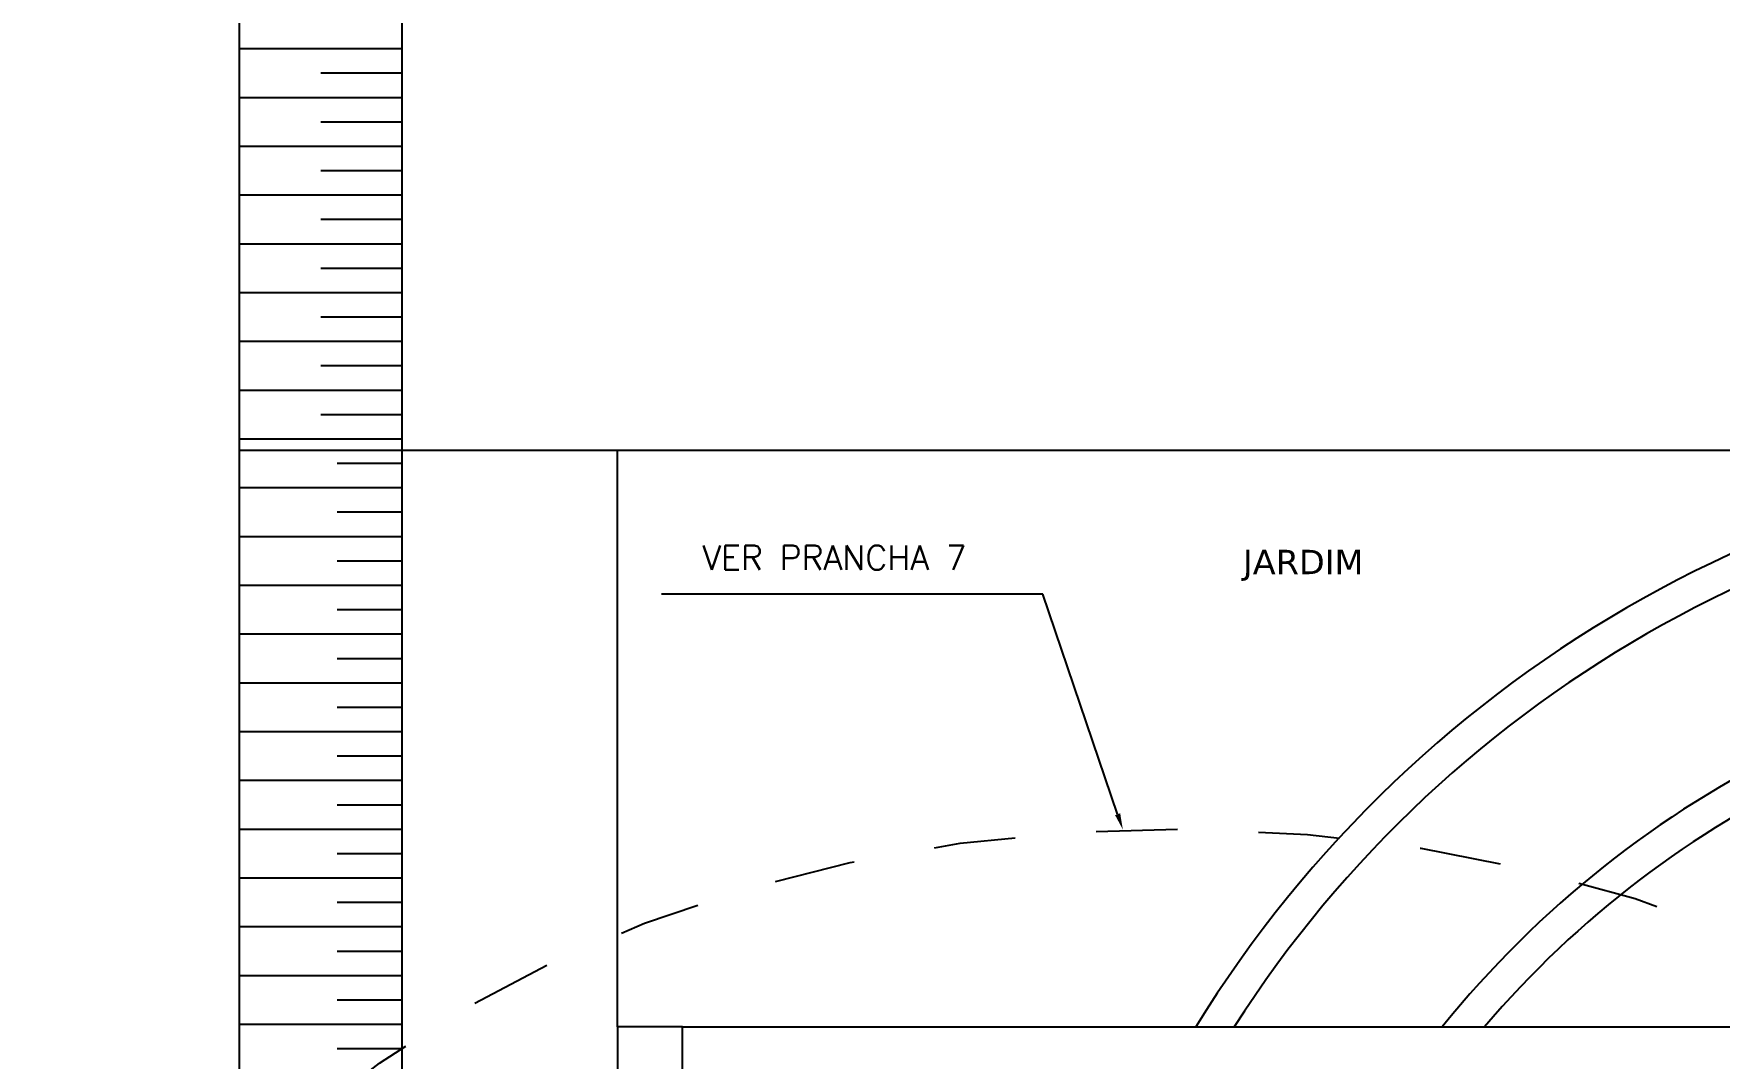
# Model space of a CAD drawing. Header units: millimetres. Extents: x -2485 to 3289, y -257 to 1952.
# Drawn here: x 8.669 to 10.742, y 52.505 to 53.766 of the extents above; entities that cross this region are included whole.
import ezdxf

# ---------------------------------------------------------------- set-up
doc = ezdxf.new("R2010")
doc.units = ezdxf.units.MM
doc.header["$LTSCALE"] = 0.3
doc.linetypes.add('CONTINUO', pattern=[0])
doc.linetypes.add('HIDDEN2', pattern=[0.1875, 0.125, -0.0625])
for name, color, linetype in [('PAREDE', 7, 'CONTINUO'), ('PILAR', 2, 'Continuous'), ('PROJEÇÃO', 11, 'HIDDEN2'), ('TEX', 11, 'Continuous'), ('TEXTO', 3, 'Continuous')]:
    doc.layers.add(name, color=color, linetype=linetype)
doc.styles.add('ROMANS', font='romans.shx', dxfattribs={"height": 0.03})

msp = doc.modelspace()

# ---------------------------------------------------------------- linework, layer by layer
at = {"layer": 'PAREDE'}
for p, q in [((8.92154, 53.253032), (8.92154, 54.366107)), ((9.12154, 53.253032), (9.12154, 54.166107)), ((8.92154, 53.74733), (9.02154, 53.74733)), ((9.02154, 53.74733), (9.12154, 53.74733)), ((9.02154, 53.71733), (9.12154, 53.71733)), ((8.92154, 53.68733), (9.02154, 53.68733)), ((9.02154, 53.68733), (9.12154, 53.68733)), ((9.02154, 53.65733), (9.12154, 53.65733)), ((8.92154, 53.62733), (9.02154, 53.62733)), ((9.02154, 53.62733), (9.12154, 53.62733)), ((9.02154, 53.59733), (9.12154, 53.59733)), ((8.92154, 53.56733), (9.02154, 53.56733)), ((9.02154, 53.56733), (9.12154, 53.56733)), ((9.02154, 53.53733), (9.12154, 53.53733)), ((8.92154, 53.50733), (9.02154, 53.50733)), ((9.02154, 53.50733), (9.12154, 53.50733)), ((9.02154, 53.47733), (9.12154, 53.47733)), ((8.92154, 53.44733), (9.02154, 53.44733)), ((9.02154, 53.44733), (9.12154, 53.44733)), ((9.02154, 53.41733), (9.12154, 53.41733)), ((8.92154, 53.38733), (9.02154, 53.38733)), ((9.02154, 53.38733), (9.12154, 53.38733)), ((9.02154, 53.35733), (9.12154, 53.35733)), ((8.92154, 53.32733), (9.02154, 53.32733)), ((9.02154, 53.32733), (9.12154, 53.32733)), ((9.02154, 53.29733), (9.12154, 53.29733)), ((8.92154, 53.26733), (9.02154, 53.26733)), ((9.02154, 53.26733), (9.12154, 53.26733)), ((8.92154, 48.981032), (8.92154, 53.253032)), ((9.12154, 53.253032), (8.92154, 53.253032)), ((9.04154, 53.23733), (9.12154, 53.23733)), ((9.12154, 49.263107), (9.12154, 53.253032)), ((11.37054, 53.253032), (9.12154, 53.253032)), ((9.38654, 52.544032), (9.38654, 53.253032)), ((8.92154, 53.20733), (9.04154, 53.20733)), ((9.04154, 53.20733), (9.12154, 53.20733)), ((9.04154, 53.17733), (9.12154, 53.17733)), ((8.92154, 53.14733), (9.04154, 53.14733)), ((9.04154, 53.14733), (9.12154, 53.14733)), ((9.04154, 53.11733), (9.12154, 53.11733)), ((8.92154, 53.08733), (9.04154, 53.08733)), ((9.04154, 53.08733), (9.12154, 53.08733)), ((9.04154, 53.05733), (9.12154, 53.05733)), ((8.92154, 53.02733), (9.04154, 53.02733)), ((9.04154, 53.02733), (9.12154, 53.02733)), ((9.04154, 52.99733), (9.12154, 52.99733)), ((8.92154, 52.96733), (9.04154, 52.96733)), ((9.04154, 52.96733), (9.12154, 52.96733)), ((9.04154, 52.93733), (9.12154, 52.93733)), ((8.92154, 52.90733), (9.04154, 52.90733)), ((9.04154, 52.90733), (9.12154, 52.90733)), ((9.04154, 52.87733), (9.12154, 52.87733)), ((8.92154, 52.84733), (9.04154, 52.84733)), ((9.04154, 52.84733), (9.12154, 52.84733)), ((9.04154, 52.81733), (9.12154, 52.81733)), ((8.92154, 52.78733), (9.04154, 52.78733)), ((9.04154, 52.78733), (9.12154, 52.78733)), ((9.04154, 52.75733), (9.12154, 52.75733)), ((8.92154, 52.72733), (9.04154, 52.72733)), ((9.04154, 52.72733), (9.12154, 52.72733)), ((9.04154, 52.69733), (9.12154, 52.69733)), ((8.92154, 52.66733), (9.04154, 52.66733)), ((9.04154, 52.66733), (9.12154, 52.66733)), ((9.04154, 52.63733), (9.12154, 52.63733)), ((8.92154, 52.60733), (9.04154, 52.60733)), ((9.04154, 52.60733), (9.12154, 52.60733)), ((9.04154, 52.57733), (9.12154, 52.57733)), ((8.92154, 52.54733), (9.04154, 52.54733)), ((9.04154, 52.54733), (9.12154, 52.54733)), ((9.46654, 52.544032), (10.77154, 52.544032)), ((9.04154, 52.51733), (9.12154, 52.51733))]:
    msp.add_line(p, q, dxfattribs=at)
for radius, start, end in [(1.513, 90, 148.346216), (1.473, 90.58347, 147.381962), (1.265, 90.684826, 141.121721), (1.225, 90.701599, 139.596737)]:
    msp.add_arc((11.38554, 51.750032), radius, start, end, dxfattribs=at)
at = {"layer": 'PILAR'}
msp.add_lwpolyline([(9.38654, 52.444032), (9.46654, 52.444032), (9.46654, 52.544032), (9.38654, 52.544032)], close=True, dxfattribs=at)
at = {"layer": 'PROJEÇÃO'}
msp.add_ellipse((10.080762, 51.768896), major_axis=(-1.406369, 0.014718), ratio=0.72433061, dxfattribs=at)
at = {"layer": 'TEX', "color": 11}
for p, q in [((9.810761, 53.076121), (9.440761, 53.076121)), ((9.909672, 53.076121), (9.810761, 53.076121)), ((10.001593, 52.80559), (9.909672, 53.076121))]:
    msp.add_line(p, q, dxfattribs=at)
msp.add_solid([(10.004749, 52.806662), (9.998436, 52.804517), (10.008027, 52.786653)], dxfattribs=at)

# ---------------------------------------------------------------- texts
at = {"layer": 'TEX', "color": 3, "insert": (9.816082, 53.106121), "char_height": 0.03, "attachment_point": 9, "style": 'ROMANS'}
msp.add_mtext('VER PRANCHA 7', dxfattribs=at)
at = {"layer": 'TEXTO', "insert": (10.229761, 53.111709), "char_height": 0.03, "width": 1, "attachment_point": 5, "style": 'ROMANS'}
msp.add_mtext('{\\fVerdana|b0|i0|c0|p34;JARDIM}', dxfattribs=at)

doc.saveas('drawing.dxf')
